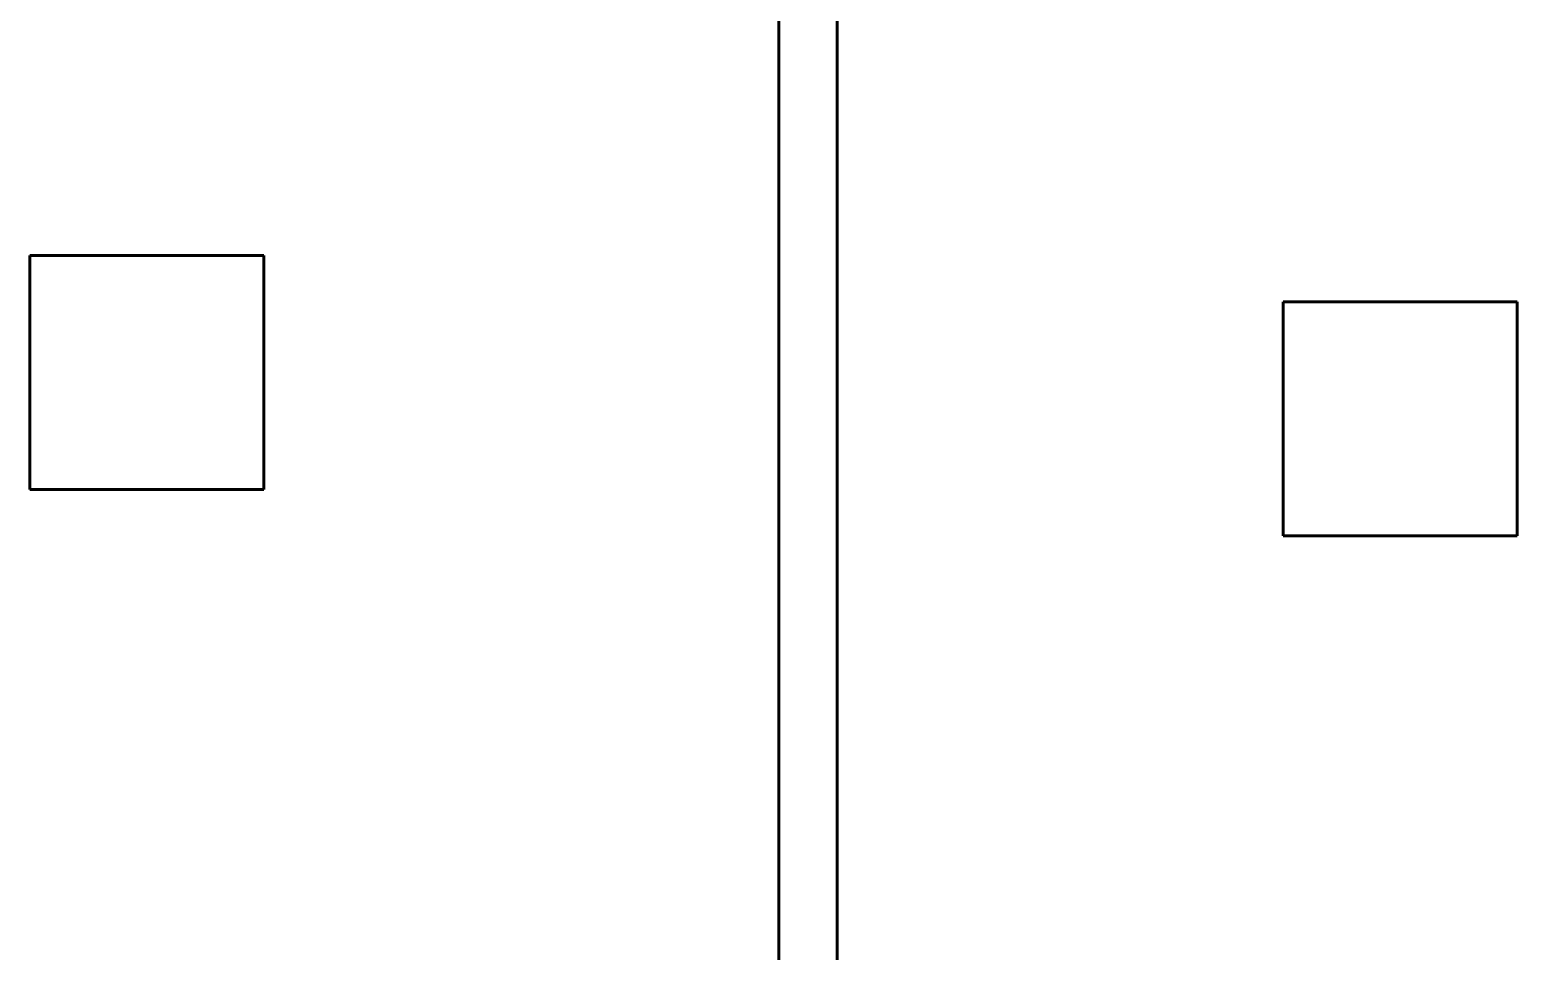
# Model space of a CAD drawing. Extents: x 0 to 297, y 0 to 292.
# Drawn here: x 114.68 to 127.4, y 70.66 to 78.54 of the extents above; entities that cross this region are included whole.
import ezdxf

# ---------------------------------------------------------------- set-up
doc = ezdxf.new("R2010")
doc.units = 0
doc.header["$MEASUREMENT"] = 0
doc.linetypes.add('K5LT_BASIC', pattern=[0])
doc.layers.add('Системный слой', color=7, linetype='Continuous')

# ---------------------------------------------------------------- blocks, each defined once
blk = doc.blocks.new('*U')
at = {"layer": 'Системный слой', "linetype": 'K5LT_BASIC', "lineweight": 60}
for p, q in [((116.685, 76.607), (114.685, 76.607)), ((114.685, 76.607), (114.685, 74.607)), ((116.685, 74.607), (116.685, 76.607)), ((127.4, 76.211), (125.4, 76.211)), ((125.4, 76.211), (125.4, 74.211)), ((127.4, 74.211), (127.4, 76.211)), ((114.685, 74.607), (116.685, 74.607)), ((125.4, 74.211), (127.4, 74.211))]:
    blk.add_line(p, q, dxfattribs=at)

msp = doc.modelspace()

# ---------------------------------------------------------------- linework, layer by layer
at = {"layer": 'Системный слой', "linetype": 'K5LT_BASIC', "lineweight": 60}
for p, q in [((121.088, 65.286), (121.088, 85.286)), ((121.588, 65.285), (121.588, 85.286)), ((121.088, 78.285), (121.088, 65.286)), ((121.588, 65.285), (121.588, 78.285))]:
    msp.add_line(p, q, dxfattribs=at)

# ---------------------------------------------------------------- block references
at = {"layer": 'Системный слой'}
msp.add_blockref('*U', (0, 0), dxfattribs=at)
msp.add_blockref('*U', (0, 0), dxfattribs=at)
msp.add_blockref('*U', (0, 0), dxfattribs=at)
msp.add_blockref('*U', (0, 0), dxfattribs=at)
msp.add_blockref('*U', (0, 0), dxfattribs=at)
msp.add_blockref('*U', (0, 0), dxfattribs=at)
msp.add_blockref('*U', (0, 0), dxfattribs=at)
msp.add_blockref('*U', (0, 0), dxfattribs=at)
msp.add_blockref('*U', (0, 0), dxfattribs=at)
msp.add_blockref('*U', (0, 0), dxfattribs=at)
msp.add_blockref('*U', (0, 0), dxfattribs=at)
msp.add_blockref('*U', (0, 0), dxfattribs=at)
msp.add_blockref('*U', (0, 0), dxfattribs=at)
msp.add_blockref('*U', (0, 0), dxfattribs=at)
msp.add_blockref('*U', (0, 0), dxfattribs=at)
msp.add_blockref('*U', (0, 0), dxfattribs=at)
msp.add_blockref('*U', (0, 0), dxfattribs=at)
msp.add_blockref('*U', (0, 0), dxfattribs=at)
msp.add_blockref('*U', (0, 0), dxfattribs=at)
msp.add_blockref('*U', (0, 0), dxfattribs=at)
msp.add_blockref('*U', (0, 0), dxfattribs=at)
msp.add_blockref('*U', (0, 0), dxfattribs=at)
msp.add_blockref('*U', (0, 0), dxfattribs=at)
msp.add_blockref('*U', (0, 0), dxfattribs=at)
msp.add_blockref('*U', (0, 0), dxfattribs=at)
msp.add_blockref('*U', (0, 0), dxfattribs=at)
msp.add_blockref('*U', (0, 0), dxfattribs=at)
msp.add_blockref('*U', (0, 0), dxfattribs=at)
msp.add_blockref('*U', (0, 0), dxfattribs=at)
msp.add_blockref('*U', (0, 0), dxfattribs=at)
msp.add_blockref('*U', (0, 0), dxfattribs=at)
msp.add_blockref('*U', (0, 0), dxfattribs=at)
msp.add_blockref('*U', (0, 0), dxfattribs=at)
msp.add_blockref('*U', (0, 0), dxfattribs=at)
msp.add_blockref('*U', (0, 0), dxfattribs=at)
msp.add_blockref('*U', (0, 0), dxfattribs=at)
msp.add_blockref('*U', (0, 0), dxfattribs=at)
msp.add_blockref('*U', (0, 0), dxfattribs=at)
msp.add_blockref('*U', (0, 0), dxfattribs=at)
msp.add_blockref('*U', (0, 0), dxfattribs=at)
msp.add_blockref('*U', (0, 0), dxfattribs=at)
msp.add_blockref('*U', (0, 0), dxfattribs=at)
msp.add_blockref('*U', (0, 0), dxfattribs=at)
msp.add_blockref('*U', (0, 0), dxfattribs=at)
msp.add_blockref('*U', (0, 0), dxfattribs=at)
msp.add_blockref('*U', (0, 0), dxfattribs=at)
msp.add_blockref('*U', (0, 0), dxfattribs=at)
msp.add_blockref('*U', (0, 0), dxfattribs=at)
msp.add_blockref('*U', (0, 0), dxfattribs=at)
msp.add_blockref('*U', (0, 0), dxfattribs=at)
msp.add_blockref('*U', (0, 0), dxfattribs=at)
msp.add_blockref('*U', (0, 0), dxfattribs=at)
msp.add_blockref('*U', (0, 0), dxfattribs=at)
msp.add_blockref('*U', (0, 0), dxfattribs=at)
msp.add_blockref('*U', (0, 0), dxfattribs=at)
msp.add_blockref('*U', (0, 0), dxfattribs=at)
msp.add_blockref('*U', (0, 0), dxfattribs=at)
msp.add_blockref('*U', (0, 0), dxfattribs=at)
msp.add_blockref('*U', (0, 0), dxfattribs=at)
msp.add_blockref('*U', (0, 0), dxfattribs=at)
msp.add_blockref('*U', (0, 0), dxfattribs=at)
msp.add_blockref('*U', (0, 0), dxfattribs=at)
msp.add_blockref('*U', (0, 0), dxfattribs=at)
msp.add_blockref('*U', (0, 0), dxfattribs=at)
msp.add_blockref('*U', (0, 0), dxfattribs=at)
msp.add_blockref('*U', (0, 0), dxfattribs=at)
msp.add_blockref('*U', (0, 0), dxfattribs=at)
msp.add_blockref('*U', (0, 0), dxfattribs=at)
msp.add_blockref('*U', (0, 0), dxfattribs=at)
msp.add_blockref('*U', (0, 0), dxfattribs=at)
msp.add_blockref('*U', (0, 0), dxfattribs=at)
msp.add_blockref('*U', (0, 0), dxfattribs=at)
msp.add_blockref('*U', (0, 0), dxfattribs=at)
msp.add_blockref('*U', (0, 0), dxfattribs=at)
msp.add_blockref('*U', (0, 0), dxfattribs=at)
msp.add_blockref('*U', (0, 0), dxfattribs=at)
msp.add_blockref('*U', (0, 0), dxfattribs=at)
msp.add_blockref('*U', (0, 0), dxfattribs=at)
msp.add_blockref('*U', (0, 0), dxfattribs=at)
msp.add_blockref('*U', (0, 0), dxfattribs=at)
msp.add_blockref('*U', (0, 0), dxfattribs=at)
msp.add_blockref('*U', (0, 0), dxfattribs=at)
msp.add_blockref('*U', (0, 0), dxfattribs=at)
msp.add_blockref('*U', (0, 0), dxfattribs=at)
msp.add_blockref('*U', (0, 0), dxfattribs=at)
msp.add_blockref('*U', (0, 0), dxfattribs=at)
msp.add_blockref('*U', (0, 0), dxfattribs=at)
msp.add_blockref('*U', (0, 0), dxfattribs=at)
msp.add_blockref('*U', (0, 0), dxfattribs=at)
msp.add_blockref('*U', (0, 0), dxfattribs=at)
msp.add_blockref('*U', (0, 0), dxfattribs=at)
msp.add_blockref('*U', (0, 0), dxfattribs=at)
msp.add_blockref('*U', (0, 0), dxfattribs=at)
msp.add_blockref('*U', (0, 0), dxfattribs=at)
msp.add_blockref('*U', (0, 0), dxfattribs=at)
msp.add_blockref('*U', (0, 0), dxfattribs=at)
msp.add_blockref('*U', (0, 0), dxfattribs=at)
msp.add_blockref('*U', (0, 0), dxfattribs=at)
msp.add_blockref('*U', (0, 0), dxfattribs=at)
msp.add_blockref('*U', (0, 0), dxfattribs=at)
msp.add_blockref('*U', (0, 0), dxfattribs=at)
msp.add_blockref('*U', (0, 0), dxfattribs=at)
msp.add_blockref('*U', (0, 0), dxfattribs=at)
msp.add_blockref('*U', (0, 0), dxfattribs=at)
msp.add_blockref('*U', (0, 0), dxfattribs=at)
msp.add_blockref('*U', (0, 0), dxfattribs=at)
msp.add_blockref('*U', (0, 0), dxfattribs=at)
msp.add_blockref('*U', (0, 0), dxfattribs=at)
msp.add_blockref('*U', (0, 0), dxfattribs=at)
msp.add_blockref('*U', (0, 0), dxfattribs=at)
msp.add_blockref('*U', (0, 0), dxfattribs=at)
msp.add_blockref('*U', (0, 0), dxfattribs=at)
msp.add_blockref('*U', (0, 0), dxfattribs=at)
msp.add_blockref('*U', (0, 0), dxfattribs=at)
msp.add_blockref('*U', (0, 0), dxfattribs=at)
msp.add_blockref('*U', (0, 0), dxfattribs=at)
msp.add_blockref('*U', (0, 0), dxfattribs=at)
msp.add_blockref('*U', (0, 0), dxfattribs=at)
msp.add_blockref('*U', (0, 0), dxfattribs=at)
msp.add_blockref('*U', (0, 0), dxfattribs=at)
msp.add_blockref('*U', (0, 0), dxfattribs=at)
msp.add_blockref('*U', (0, 0), dxfattribs=at)
msp.add_blockref('*U', (0, 0), dxfattribs=at)
msp.add_blockref('*U', (0, 0), dxfattribs=at)
msp.add_blockref('*U', (0, 0), dxfattribs=at)
msp.add_blockref('*U', (0, 0), dxfattribs=at)
msp.add_blockref('*U', (0, 0), dxfattribs=at)
msp.add_blockref('*U', (0, 0), dxfattribs=at)
msp.add_blockref('*U', (0, 0), dxfattribs=at)
msp.add_blockref('*U', (0, 0), dxfattribs=at)
msp.add_blockref('*U', (0, 0), dxfattribs=at)
msp.add_blockref('*U', (0, 0), dxfattribs=at)
msp.add_blockref('*U', (0, 0), dxfattribs=at)
msp.add_blockref('*U', (0, 0), dxfattribs=at)
msp.add_blockref('*U', (0, 0), dxfattribs=at)
msp.add_blockref('*U', (0, 0), dxfattribs=at)
msp.add_blockref('*U', (0, 0), dxfattribs=at)
msp.add_blockref('*U', (0, 0), dxfattribs=at)
msp.add_blockref('*U', (0, 0), dxfattribs=at)
msp.add_blockref('*U', (0, 0), dxfattribs=at)
msp.add_blockref('*U', (0, 0), dxfattribs=at)
msp.add_blockref('*U', (0, 0), dxfattribs=at)
msp.add_blockref('*U', (0, 0), dxfattribs=at)
msp.add_blockref('*U', (0, 0), dxfattribs=at)
msp.add_blockref('*U', (0, 0), dxfattribs=at)
msp.add_blockref('*U', (0, 0), dxfattribs=at)
msp.add_blockref('*U', (0, 0), dxfattribs=at)
msp.add_blockref('*U', (0, 0), dxfattribs=at)
msp.add_blockref('*U', (0, 0), dxfattribs=at)
msp.add_blockref('*U', (0, 0), dxfattribs=at)
msp.add_blockref('*U', (0, 0), dxfattribs=at)
msp.add_blockref('*U', (0, 0), dxfattribs=at)
msp.add_blockref('*U', (0, 0), dxfattribs=at)
msp.add_blockref('*U', (0, 0), dxfattribs=at)
msp.add_blockref('*U', (0, 0), dxfattribs=at)
msp.add_blockref('*U', (0, 0), dxfattribs=at)
msp.add_blockref('*U', (0, 0), dxfattribs=at)
msp.add_blockref('*U', (0, 0), dxfattribs=at)
msp.add_blockref('*U', (0, 0), dxfattribs=at)
msp.add_blockref('*U', (0, 0), dxfattribs=at)
msp.add_blockref('*U', (0, 0), dxfattribs=at)
msp.add_blockref('*U', (0, 0), dxfattribs=at)
msp.add_blockref('*U', (0, 0), dxfattribs=at)
msp.add_blockref('*U', (0, 0), dxfattribs=at)
msp.add_blockref('*U', (0, 0), dxfattribs=at)
msp.add_blockref('*U', (0, 0), dxfattribs=at)
msp.add_blockref('*U', (0, 0), dxfattribs=at)
msp.add_blockref('*U', (0, 0), dxfattribs=at)
msp.add_blockref('*U', (0, 0), dxfattribs=at)
msp.add_blockref('*U', (0, 0), dxfattribs=at)
msp.add_blockref('*U', (0, 0), dxfattribs=at)
msp.add_blockref('*U', (0, 0), dxfattribs=at)
msp.add_blockref('*U', (0, 0), dxfattribs=at)
msp.add_blockref('*U', (0, 0), dxfattribs=at)
msp.add_blockref('*U', (0, 0), dxfattribs=at)
msp.add_blockref('*U', (0, 0), dxfattribs=at)
msp.add_blockref('*U', (0, 0), dxfattribs=at)
msp.add_blockref('*U', (0, 0), dxfattribs=at)
msp.add_blockref('*U', (0, 0), dxfattribs=at)
msp.add_blockref('*U', (0, 0), dxfattribs=at)
msp.add_blockref('*U', (0, 0), dxfattribs=at)
msp.add_blockref('*U', (0, 0), dxfattribs=at)
msp.add_blockref('*U', (0, 0), dxfattribs=at)
msp.add_blockref('*U', (0, 0), dxfattribs=at)
msp.add_blockref('*U', (0, 0), dxfattribs=at)
msp.add_blockref('*U', (0, 0), dxfattribs=at)
msp.add_blockref('*U', (0, 0), dxfattribs=at)
msp.add_blockref('*U', (0, 0), dxfattribs=at)
msp.add_blockref('*U', (0, 0), dxfattribs=at)
msp.add_blockref('*U', (0, 0), dxfattribs=at)
msp.add_blockref('*U', (0, 0), dxfattribs=at)
msp.add_blockref('*U', (0, 0), dxfattribs=at)
msp.add_blockref('*U', (0, 0), dxfattribs=at)
msp.add_blockref('*U', (0, 0), dxfattribs=at)
msp.add_blockref('*U', (0, 0), dxfattribs=at)
msp.add_blockref('*U', (0, 0), dxfattribs=at)
msp.add_blockref('*U', (0, 0), dxfattribs=at)
msp.add_blockref('*U', (0, 0), dxfattribs=at)
msp.add_blockref('*U', (0, 0), dxfattribs=at)
msp.add_blockref('*U', (0, 0), dxfattribs=at)
msp.add_blockref('*U', (0, 0), dxfattribs=at)
msp.add_blockref('*U', (0, 0), dxfattribs=at)
msp.add_blockref('*U', (0, 0), dxfattribs=at)
msp.add_blockref('*U', (0, 0), dxfattribs=at)
msp.add_blockref('*U', (0, 0), dxfattribs=at)
msp.add_blockref('*U', (0, 0), dxfattribs=at)
msp.add_blockref('*U', (0, 0), dxfattribs=at)
msp.add_blockref('*U', (0, 0), dxfattribs=at)
msp.add_blockref('*U', (0, 0), dxfattribs=at)
msp.add_blockref('*U', (0, 0), dxfattribs=at)
msp.add_blockref('*U', (0, 0), dxfattribs=at)
msp.add_blockref('*U', (0, 0), dxfattribs=at)
msp.add_blockref('*U', (0, 0), dxfattribs=at)
msp.add_blockref('*U', (0, 0), dxfattribs=at)
msp.add_blockref('*U', (0, 0), dxfattribs=at)
msp.add_blockref('*U', (0, 0), dxfattribs=at)
msp.add_blockref('*U', (0, 0), dxfattribs=at)
msp.add_blockref('*U', (0, 0), dxfattribs=at)
msp.add_blockref('*U', (0, 0), dxfattribs=at)
msp.add_blockref('*U', (0, 0), dxfattribs=at)
msp.add_blockref('*U', (0, 0), dxfattribs=at)
msp.add_blockref('*U', (0, 0), dxfattribs=at)
msp.add_blockref('*U', (0, 0), dxfattribs=at)
msp.add_blockref('*U', (0, 0), dxfattribs=at)
msp.add_blockref('*U', (0, 0), dxfattribs=at)
msp.add_blockref('*U', (0, 0), dxfattribs=at)
msp.add_blockref('*U', (0, 0), dxfattribs=at)
msp.add_blockref('*U', (0, 0), dxfattribs=at)
msp.add_blockref('*U', (0, 0), dxfattribs=at)
msp.add_blockref('*U', (0, 0), dxfattribs=at)
msp.add_blockref('*U', (0, 0), dxfattribs=at)
msp.add_blockref('*U', (0, 0), dxfattribs=at)
msp.add_blockref('*U', (0, 0), dxfattribs=at)
msp.add_blockref('*U', (0, 0), dxfattribs=at)
msp.add_blockref('*U', (0, 0), dxfattribs=at)
msp.add_blockref('*U', (0, 0), dxfattribs=at)
msp.add_blockref('*U', (0, 0), dxfattribs=at)
msp.add_blockref('*U', (0, 0), dxfattribs=at)
msp.add_blockref('*U', (0, 0), dxfattribs=at)
msp.add_blockref('*U', (0, 0), dxfattribs=at)
msp.add_blockref('*U', (0, 0), dxfattribs=at)
msp.add_blockref('*U', (0, 0), dxfattribs=at)
msp.add_blockref('*U', (0, 0), dxfattribs=at)
msp.add_blockref('*U', (0, 0), dxfattribs=at)
msp.add_blockref('*U', (0, 0), dxfattribs=at)
msp.add_blockref('*U', (0, 0), dxfattribs=at)
msp.add_blockref('*U', (0, 0), dxfattribs=at)
msp.add_blockref('*U', (0, 0), dxfattribs=at)
msp.add_blockref('*U', (0, 0), dxfattribs=at)
msp.add_blockref('*U', (0, 0), dxfattribs=at)
msp.add_blockref('*U', (0, 0), dxfattribs=at)
msp.add_blockref('*U', (0, 0), dxfattribs=at)
msp.add_blockref('*U', (0, 0), dxfattribs=at)
msp.add_blockref('*U', (0, 0), dxfattribs=at)
msp.add_blockref('*U', (0, 0), dxfattribs=at)
msp.add_blockref('*U', (0, 0), dxfattribs=at)
msp.add_blockref('*U', (0, 0), dxfattribs=at)
msp.add_blockref('*U', (0, 0), dxfattribs=at)
msp.add_blockref('*U', (0, 0), dxfattribs=at)
msp.add_blockref('*U', (0, 0), dxfattribs=at)
msp.add_blockref('*U', (0, 0), dxfattribs=at)
msp.add_blockref('*U', (0, 0), dxfattribs=at)
msp.add_blockref('*U', (0, 0), dxfattribs=at)
msp.add_blockref('*U', (0, 0), dxfattribs=at)
msp.add_blockref('*U', (0, 0), dxfattribs=at)
msp.add_blockref('*U', (0, 0), dxfattribs=at)
msp.add_blockref('*U', (0, 0), dxfattribs=at)
msp.add_blockref('*U', (0, 0), dxfattribs=at)
msp.add_blockref('*U', (0, 0), dxfattribs=at)
msp.add_blockref('*U', (0, 0), dxfattribs=at)
msp.add_blockref('*U', (0, 0), dxfattribs=at)
msp.add_blockref('*U', (0, 0), dxfattribs=at)
msp.add_blockref('*U', (0, 0), dxfattribs=at)
msp.add_blockref('*U', (0, 0), dxfattribs=at)
msp.add_blockref('*U', (0, 0), dxfattribs=at)
msp.add_blockref('*U', (0, 0), dxfattribs=at)
msp.add_blockref('*U', (0, 0), dxfattribs=at)
msp.add_blockref('*U', (0, 0), dxfattribs=at)
msp.add_blockref('*U', (0, 0), dxfattribs=at)
msp.add_blockref('*U', (0, 0), dxfattribs=at)
msp.add_blockref('*U', (0, 0), dxfattribs=at)
msp.add_blockref('*U', (0, 0), dxfattribs=at)
msp.add_blockref('*U', (0, 0), dxfattribs=at)
msp.add_blockref('*U', (0, 0), dxfattribs=at)
msp.add_blockref('*U', (0, 0), dxfattribs=at)
msp.add_blockref('*U', (0, 0), dxfattribs=at)
msp.add_blockref('*U', (0, 0), dxfattribs=at)
msp.add_blockref('*U', (0, 0), dxfattribs=at)
msp.add_blockref('*U', (0, 0), dxfattribs=at)
msp.add_blockref('*U', (0, 0), dxfattribs=at)
msp.add_blockref('*U', (0, 0), dxfattribs=at)
msp.add_blockref('*U', (0, 0), dxfattribs=at)
msp.add_blockref('*U', (0, 0), dxfattribs=at)
msp.add_blockref('*U', (0, 0), dxfattribs=at)
msp.add_blockref('*U', (0, 0), dxfattribs=at)
msp.add_blockref('*U', (0, 0), dxfattribs=at)
msp.add_blockref('*U', (0, 0), dxfattribs=at)
msp.add_blockref('*U', (0, 0), dxfattribs=at)
msp.add_blockref('*U', (0, 0), dxfattribs=at)
msp.add_blockref('*U', (0, 0), dxfattribs=at)
msp.add_blockref('*U', (0, 0), dxfattribs=at)
msp.add_blockref('*U', (0, 0), dxfattribs=at)
msp.add_blockref('*U', (0, 0), dxfattribs=at)
msp.add_blockref('*U', (0, 0), dxfattribs=at)
msp.add_blockref('*U', (0, 0), dxfattribs=at)
msp.add_blockref('*U', (0, 0), dxfattribs=at)
msp.add_blockref('*U', (0, 0), dxfattribs=at)
msp.add_blockref('*U', (0, 0), dxfattribs=at)
msp.add_blockref('*U', (0, 0), dxfattribs=at)
msp.add_blockref('*U', (0, 0), dxfattribs=at)
msp.add_blockref('*U', (0, 0), dxfattribs=at)
msp.add_blockref('*U', (0, 0), dxfattribs=at)
msp.add_blockref('*U', (0, 0), dxfattribs=at)
msp.add_blockref('*U', (0, 0), dxfattribs=at)
msp.add_blockref('*U', (0, 0), dxfattribs=at)
msp.add_blockref('*U', (0, 0), dxfattribs=at)
msp.add_blockref('*U', (0, 0), dxfattribs=at)
msp.add_blockref('*U', (0, 0), dxfattribs=at)
msp.add_blockref('*U', (0, 0), dxfattribs=at)
msp.add_blockref('*U', (0, 0), dxfattribs=at)
msp.add_blockref('*U', (0, 0), dxfattribs=at)
msp.add_blockref('*U', (0, 0), dxfattribs=at)
msp.add_blockref('*U', (0, 0), dxfattribs=at)
msp.add_blockref('*U', (0, 0), dxfattribs=at)
msp.add_blockref('*U', (0, 0), dxfattribs=at)
msp.add_blockref('*U', (0, 0), dxfattribs=at)
msp.add_blockref('*U', (0, 0), dxfattribs=at)
msp.add_blockref('*U', (0, 0), dxfattribs=at)
msp.add_blockref('*U', (0, 0), dxfattribs=at)
msp.add_blockref('*U', (0, 0), dxfattribs=at)
msp.add_blockref('*U', (0, 0), dxfattribs=at)
msp.add_blockref('*U', (0, 0), dxfattribs=at)
msp.add_blockref('*U', (0, 0), dxfattribs=at)
msp.add_blockref('*U', (0, 0), dxfattribs=at)
msp.add_blockref('*U', (0, 0), dxfattribs=at)
msp.add_blockref('*U', (0, 0), dxfattribs=at)
msp.add_blockref('*U', (0, 0), dxfattribs=at)
msp.add_blockref('*U', (0, 0), dxfattribs=at)
msp.add_blockref('*U', (0, 0), dxfattribs=at)
msp.add_blockref('*U', (0, 0), dxfattribs=at)
msp.add_blockref('*U', (0, 0), dxfattribs=at)
msp.add_blockref('*U', (0, 0), dxfattribs=at)
msp.add_blockref('*U', (0, 0), dxfattribs=at)
msp.add_blockref('*U', (0, 0), dxfattribs=at)
msp.add_blockref('*U', (0, 0), dxfattribs=at)
msp.add_blockref('*U', (0, 0), dxfattribs=at)
msp.add_blockref('*U', (0, 0), dxfattribs=at)
msp.add_blockref('*U', (0, 0), dxfattribs=at)
msp.add_blockref('*U', (0, 0), dxfattribs=at)
msp.add_blockref('*U', (0, 0), dxfattribs=at)
msp.add_blockref('*U', (0, 0), dxfattribs=at)
msp.add_blockref('*U', (0, 0), dxfattribs=at)
msp.add_blockref('*U', (0, 0), dxfattribs=at)
msp.add_blockref('*U', (0, 0), dxfattribs=at)
msp.add_blockref('*U', (0, 0), dxfattribs=at)
msp.add_blockref('*U', (0, 0), dxfattribs=at)
msp.add_blockref('*U', (0, 0), dxfattribs=at)
msp.add_blockref('*U', (0, 0), dxfattribs=at)
msp.add_blockref('*U', (0, 0), dxfattribs=at)
msp.add_blockref('*U', (0, 0), dxfattribs=at)
msp.add_blockref('*U', (0, 0), dxfattribs=at)
msp.add_blockref('*U', (0, 0), dxfattribs=at)
msp.add_blockref('*U', (0, 0), dxfattribs=at)
msp.add_blockref('*U', (0, 0), dxfattribs=at)
msp.add_blockref('*U', (0, 0), dxfattribs=at)
msp.add_blockref('*U', (0, 0), dxfattribs=at)
msp.add_blockref('*U', (0, 0), dxfattribs=at)
msp.add_blockref('*U', (0, 0), dxfattribs=at)
msp.add_blockref('*U', (0, 0), dxfattribs=at)
msp.add_blockref('*U', (0, 0), dxfattribs=at)
msp.add_blockref('*U', (0, 0), dxfattribs=at)
msp.add_blockref('*U', (0, 0), dxfattribs=at)
msp.add_blockref('*U', (0, 0), dxfattribs=at)
msp.add_blockref('*U', (0, 0), dxfattribs=at)
msp.add_blockref('*U', (0, 0), dxfattribs=at)
msp.add_blockref('*U', (0, 0), dxfattribs=at)
msp.add_blockref('*U', (0, 0), dxfattribs=at)
msp.add_blockref('*U', (0, 0), dxfattribs=at)
msp.add_blockref('*U', (0, 0), dxfattribs=at)
msp.add_blockref('*U', (0, 0), dxfattribs=at)
msp.add_blockref('*U', (0, 0), dxfattribs=at)
msp.add_blockref('*U', (0, 0), dxfattribs=at)
msp.add_blockref('*U', (0, 0), dxfattribs=at)
msp.add_blockref('*U', (0, 0), dxfattribs=at)
msp.add_blockref('*U', (0, 0), dxfattribs=at)
msp.add_blockref('*U', (0, 0), dxfattribs=at)
msp.add_blockref('*U', (0, 0), dxfattribs=at)
msp.add_blockref('*U', (0, 0), dxfattribs=at)
msp.add_blockref('*U', (0, 0), dxfattribs=at)
msp.add_blockref('*U', (0, 0), dxfattribs=at)
msp.add_blockref('*U', (0, 0), dxfattribs=at)
msp.add_blockref('*U', (0, 0), dxfattribs=at)
msp.add_blockref('*U', (0, 0), dxfattribs=at)
msp.add_blockref('*U', (0, 0), dxfattribs=at)
msp.add_blockref('*U', (0, 0), dxfattribs=at)
msp.add_blockref('*U', (0, 0), dxfattribs=at)
msp.add_blockref('*U', (0, 0), dxfattribs=at)
msp.add_blockref('*U', (0, 0), dxfattribs=at)
msp.add_blockref('*U', (0, 0), dxfattribs=at)
msp.add_blockref('*U', (0, 0), dxfattribs=at)
msp.add_blockref('*U', (0, 0), dxfattribs=at)
msp.add_blockref('*U', (0, 0), dxfattribs=at)
msp.add_blockref('*U', (0, 0), dxfattribs=at)
msp.add_blockref('*U', (0, 0), dxfattribs=at)
msp.add_blockref('*U', (0, 0), dxfattribs=at)
msp.add_blockref('*U', (0, 0), dxfattribs=at)
msp.add_blockref('*U', (0, 0), dxfattribs=at)
msp.add_blockref('*U', (0, 0), dxfattribs=at)
msp.add_blockref('*U', (0, 0), dxfattribs=at)
msp.add_blockref('*U', (0, 0), dxfattribs=at)
msp.add_blockref('*U', (0, 0), dxfattribs=at)
msp.add_blockref('*U', (0, 0), dxfattribs=at)
msp.add_blockref('*U', (0, 0), dxfattribs=at)
msp.add_blockref('*U', (0, 0), dxfattribs=at)
msp.add_blockref('*U', (0, 0), dxfattribs=at)
msp.add_blockref('*U', (0, 0), dxfattribs=at)
msp.add_blockref('*U', (0, 0), dxfattribs=at)
msp.add_blockref('*U', (0, 0), dxfattribs=at)
msp.add_blockref('*U', (0, 0), dxfattribs=at)
msp.add_blockref('*U', (0, 0), dxfattribs=at)
msp.add_blockref('*U', (0, 0), dxfattribs=at)

doc.saveas('drawing.dxf')
